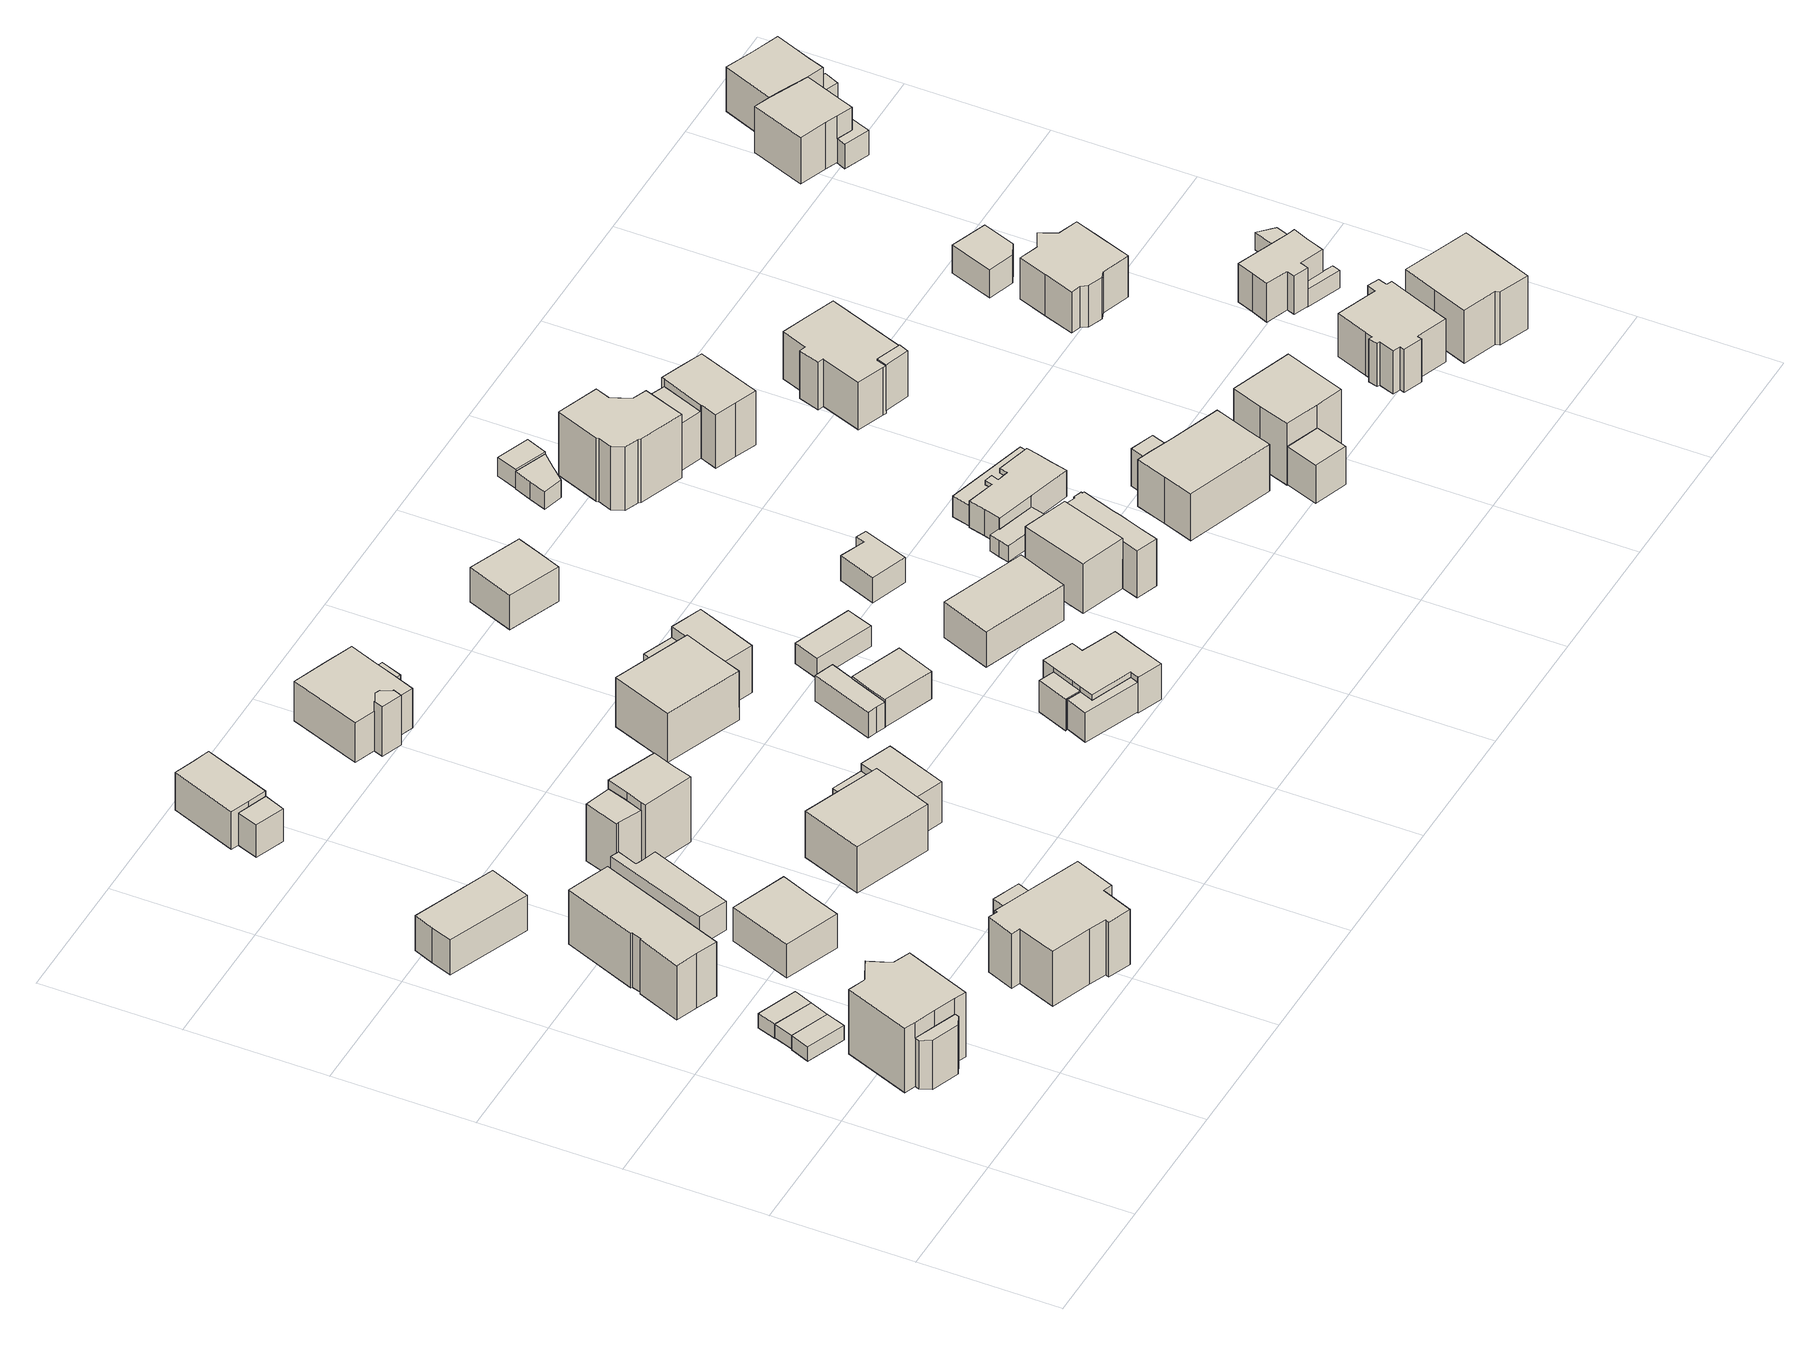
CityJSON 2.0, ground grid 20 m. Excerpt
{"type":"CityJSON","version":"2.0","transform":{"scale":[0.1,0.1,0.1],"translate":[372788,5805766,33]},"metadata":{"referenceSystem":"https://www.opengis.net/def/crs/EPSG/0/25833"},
"CityObjects":{
"building1":{"type":"Building","attributes":{"Gemeindeschluessel":"11000006","BezugspunktDach":"2200","function":"31001_2463","measuredHeight":2.33,"storeysAboveGround":1},"address":[{"country":"Germany","locality":"Berlin","thoroughfareNumber":"20 (2)","thoroughfareName":"Malergarten"}],"geometry":[{"type":"Solid","lod":"1","boundaries":[[[[0,1,2,3]],[[4,5,6,7]],[[4,7,3,2]],[[5,4,2,1]],[[6,5,1,0]],[[7,6,0,3]]]]}]},
"building2":{"type":"Building","attributes":{"Gemeindeschluessel":"11000006","function":"31001_1010"},"address":[{"country":"Germany","locality":"Berlin","thoroughfareNumber":"20","thoroughfareName":"Malergarten"}],"children":["building2-1","building2-2"]},
"building2-1":{"type":"BuildingPart","attributes":{"BezugspunktDach":"2200","measuredHeight":12.84,"storeysAboveGround":3},"parents":["building2"],"geometry":[{"type":"MultiSurface","lod":"1","boundaries":[[[8,9,10,11,12,13,14,15,16,17]],[[18,19,20,21,22,23,24,25,26,27]],[[18,27,17,16]],[[19,18,16,15]],[[20,19,15,14]],[[21,20,14,13]],[[22,21,13,12]],[[23,22,12,11]],[[24,23,11,10]],[[28,29,10,9]],[[30,28,25,9,8]],[[27,26,8,17]],[[25,24,29,28]],[[31,26,25,28,30]]]}]},
"building2-2":{"type":"BuildingPart","attributes":{"BezugspunktDach":"2200","measuredHeight":7.8,"storeysAboveGround":3},"parents":["building2"],"geometry":[{"type":"MultiSurface","lod":"1","boundaries":[[[32,33,34,29,30,35]],[[26,24,36,37,38,39]],[[26,39,35,30]],[[36,24,29,34]],[[37,36,34,33]],[[38,37,33,32]],[[39,38,32,35]],[[25,28,29,24]],[[30,28,25,26]]]}]},
"building3":{"type":"Building","attributes":{"Gemeindeschluessel":"11000006","BezugspunktDach":"2200","function":"31001_2463","measuredHeight":2.29,"storeysAboveGround":1},"address":[{"country":"Germany","locality":"Berlin","thoroughfareNumber":"20 (1)","thoroughfareName":"Malergarten"}],"geometry":[{"type":"Solid","lod":"1","boundaries":[[[[1,40,41,2]],[[42,43,44,45]],[[42,45,2,41]],[[43,42,41,40]],[[44,43,40,1]],[[45,44,1,2]]]]}]},
"building4":{"type":"Building","attributes":{"Gemeindeschluessel":"11000006","BezugspunktDach":"2200","function":"51009_1610","measuredHeight":2.33,"storeysAboveGround":0},"address":[{"country":"Germany","locality":"Berlin"}],"geometry":[{"type":"Solid","lod":"1","boundaries":[[[[40,46,47,41]],[[48,49,50,51]],[[48,51,41,47]],[[49,48,47,46]],[[50,49,46,40]],[[51,50,40,41]]]]}]},
"building5":{"type":"Building","attributes":{"Gemeindeschluessel":"11000006","BezugspunktDach":"2200","function":"31001_1010","measuredHeight":9.68,"storeysAboveGround":1},"address":[{"country":"Germany","locality":"Berlin","thoroughfareNumber":"16","thoroughfareName":"Malergarten"}],"geometry":[{"type":"Solid","lod":"1","boundaries":[[[[52,53,54,55,56,57,58,59,60,61]],[[62,63,64,65,66,67,68,69,70,71]],[[62,71,61,60]],[[63,62,60,59]],[[64,63,59,58]],[[65,64,58,57]],[[66,65,57,56]],[[67,66,56,55]],[[68,67,55,54]],[[69,68,54,53]],[[70,69,53,52]],[[71,70,52,61]]]]}]},
"building6":{"type":"Building","attributes":{"Gemeindeschluessel":"11000006","BezugspunktDach":"2200","function":"31001_1010","measuredHeight":6.54,"storeysAboveGround":1},"address":[{"country":"Germany","locality":"Berlin","thoroughfareNumber":"8 (3)","thoroughfareName":"Malergarten"}],"geometry":[{"type":"Solid","lod":"1","boundaries":[[[[72,73,74,75,76,77]],[[78,79,80,81,82,83]],[[78,83,77,76]],[[79,78,76,75]],[[80,79,75,74]],[[81,80,74,73]],[[82,81,73,72]],[[83,82,72,77]]]]}]},
"building7":{"type":"Building","attributes":{"Gemeindeschluessel":"11000006","BezugspunktDach":"2200","function":"31001_1010","measuredHeight":7.17,"storeysAboveGround":2},"address":[{"country":"Germany","locality":"Berlin","thoroughfareNumber":"18","thoroughfareName":"Malergarten"}],"geometry":[{"type":"Solid","lod":"1","boundaries":[[[[84,85,86,87,88]],[[89,90,91,92,93]],[[89,93,88,87]],[[90,89,87,86]],[[91,90,86,85]],[[92,91,85,84]],[[93,92,84,88]]]]}]},
"building8":{"type":"Building","attributes":{"Gemeindeschluessel":"11000006","function":"31001_1010"},"address":[{"country":"Germany","locality":"Berlin","thoroughfareNumber":"44","thoroughfareName":"Steinstraße"}],"children":["building8-1","building8-2"]},
"building8-1":{"type":"BuildingPart","attributes":{"BezugspunktDach":"2200","measuredHeight":11.47,"storeysAboveGround":2},"parents":["building8"],"geometry":[{"type":"MultiSurface","lod":"1","boundaries":[[[94,95,96,97,98,99,100,101,102,103,104,105,106,107,108]],[[109,110,111,112,113,114,115,116,117,118,119,120,121,122,123]],[[109,123,108,107]],[[110,109,107,106]],[[111,110,106,105]],[[112,111,105,104]],[[113,112,104,103]],[[114,113,103,102]],[[115,124,125,126,102,101]],[[116,115,101,100]],[[117,116,100,99]],[[118,117,99,98]],[[119,118,98,97]],[[120,119,97,96]],[[121,120,96,95]],[[122,121,95,94]],[[123,122,94,108]],[[114,126,125,124]]]}]},
"building8-2":{"type":"BuildingPart","attributes":{"BezugspunktDach":"2200","measuredHeight":7.03,"storeysAboveGround":2},"parents":["building8"],"geometry":[{"type":"MultiSurface","lod":"1","boundaries":[[[125,127,128,126]],[[129,130,124,114]],[[129,114,126,128]],[[130,129,128,127]],[[124,130,127,125]],[[114,124,125,126,131]]]}]},
"building9":{"type":"Building","attributes":{"Gemeindeschluessel":"11000006","BezugspunktDach":"2200","function":"31001_1000","measuredHeight":6.37,"storeysAboveGround":1},"address":[{"country":"Germany","locality":"Berlin","thoroughfareNumber":"18 (2)","thoroughfareName":"Malergarten"}],"geometry":[{"type":"Solid","lod":"1","boundaries":[[[[132,133,134,135,136,137,138,139]],[[140,141,142,143,144,145,146,147]],[[140,147,139,138]],[[141,140,138,137]],[[142,141,137,136]],[[143,142,136,135]],[[144,143,135,134]],[[145,144,134,133]],[[146,145,133,132]],[[147,146,132,139]]]]}]},
"building10":{"type":"Building","attributes":{"Gemeindeschluessel":"11000006","function":"31001_1000"},"address":[{"country":"Germany","locality":"Berlin","thoroughfareNumber":"6A (2)","thoroughfareName":"Bernhard-Beyer-Straße"}],"children":["building10-1","building10-2"]},
"building10-1":{"type":"BuildingPart","attributes":{"BezugspunktDach":"2200","measuredHeight":6.71,"storeysAboveGround":1},"parents":["building10"],"geometry":[{"type":"MultiSurface","lod":"1","boundaries":[[[148,149,150,151,152,153]],[[154,155,156,157,158,159]],[[154,159,153,152]],[[155,154,152,151]],[[156,155,151,150]],[[157,156,150,149]],[[160,161,149,148]],[[159,162,163,160,158,148,153]],[[158,157,161,160]],[[158,160,163,162]]]}]},
"building10-2":{"type":"BuildingPart","attributes":{"BezugspunktDach":"2200","measuredHeight":5.2,"storeysAboveGround":1},"parents":["building10"],"geometry":[{"type":"MultiSurface","lod":"1","boundaries":[[[164,161,163,165]],[[162,157,166,167]],[[162,167,165,163]],[[166,157,161,164]],[[167,166,164,165]],[[168,157,158,160,161]],[[162,163,160,169,158,170]]]}]},
"building11":{"type":"Building","attributes":{"Gemeindeschluessel":"11000006","function":"31001_1000"},"address":[{"country":"Germany","locality":"Berlin","thoroughfareNumber":"18 (1)","thoroughfareName":"Malergarten"}],"children":["building11-1","building11-2"]},
"building11-1":{"type":"BuildingPart","attributes":{"BezugspunktDach":"2200","measuredHeight":11.77,"storeysAboveGround":1},"parents":["building11"],"geometry":[{"type":"MultiSurface","lod":"1","boundaries":[[[171,172,173,174,175,176,177]],[[178,179,180,181,182,183,184]],[[178,184,177,176]],[[185,186,178,176,175]],[[180,179,175,174],[187,188,185,179]],[[181,180,174,173]],[[182,181,173,172]],[[183,182,172,171]],[[184,183,171,177]],[[179,178,186,185]],[[185,188,187,179]]]}]},
"building11-2":{"type":"BuildingPart","attributes":{"BezugspunktDach":"2200","measuredHeight":9.2,"storeysAboveGround":1},"parents":["building11"],"geometry":[{"type":"MultiSurface","lod":"1","boundaries":[[[189,186,188,190,191]],[[192,187,178,193,194]],[[192,194,191,190]],[[187,192,190,188]],[[193,178,186,189]],[[194,193,189,191]],[[186,178,179,185]],[[195,187,188,185,196,179]]]}]},
"building12":{"type":"Building","attributes":{"Gemeindeschluessel":"11000006","function":"31001_1010"},"address":[{"country":"Germany","locality":"Berlin","thoroughfareNumber":"7, 7A","thoroughfareName":"Malergarten"}],"children":["building12-1","building12-2","building12-3"]},
"building12-1":{"type":"BuildingPart","attributes":{"BezugspunktDach":"2200","measuredHeight":9.47,"storeysAboveGround":2},"parents":["building12"],"geometry":[{"type":"MultiSurface","lod":"1","boundaries":[[[197,198,199,200]],[[201,202,203,204]],[[201,204,200,199]],[[205,206,207,202,201,199,198]],[[203,208,209,210,211,198,197]],[[204,203,197,200]],[[202,207,206,205]],[[212,213,210,209,208]],[[213,214,202,211,210]]]}]},
"building12-2":{"type":"BuildingPart","attributes":{"BezugspunktDach":"2200","measuredHeight":8.75,"storeysAboveGround":2},"parents":["building12"],"geometry":[{"type":"MultiSurface","lod":"1","boundaries":[[[215,216,217,210,209]],[[213,218,219,220,208]],[[218,221,205,202,211,217]],[[219,218,217,216]],[[220,219,216,215]],[[208,220,215,209]],[[213,208,209,210]],[[210,211,202,213]],[[202,205,221,218]]]}]},
"building12-3":{"type":"BuildingPart","attributes":{"BezugspunktDach":"2200","measuredHeight":5.29,"storeysAboveGround":2},"parents":["building12"],"geometry":[{"type":"Solid","lod":"1","boundaries":[[[[205,221,222,206]],[[223,218,202,207]],[[223,207,206,222]],[[218,223,222,221]],[[202,218,221,205]],[[207,202,205,206]]]]}]},
"building13":{"type":"Building","attributes":{"Gemeindeschluessel":"11000006","function":"31001_1010"},"address":[{"country":"Germany","locality":"Berlin","thoroughfareNumber":"4","thoroughfareName":"Malergarten"}],"children":["building13-1","building13-2","building13-3"]},
"building13-1":{"type":"BuildingPart","attributes":{"BezugspunktDach":"2200","measuredHeight":8.94,"storeysAboveGround":2},"parents":["building13"],"geometry":[{"type":"MultiSurface","lod":"1","boundaries":[[[224,225,226,227,228,229,230,231,232,233,234,235,236,237]],[[238,239,240,241,242,243,244,245,246,247,248,249,250,251]],[[238,251,237,236]],[[239,238,236,235]],[[240,239,235,234]],[[252,241,240,234,233]],[[253,254,252,233,232]],[[241,252,241,242]],[[243,242,232,231]],[[244,243,231,230]],[[246,228,246,247]],[[247,227,247,248]],[[248,255,248,249]],[[249,225,249,250]],[[251,250,224,237]],[[242,241,252,254,253],[241,242,254,252]],[[245,244,230,229]],[[246,245,229,228]],[[247,246,228,227]],[[248,247,227,226]],[[249,248,255,226,225]],[[250,249,225,224]]]}]},
"building13-2":{"type":"BuildingPart","attributes":{"BezugspunktDach":"2200","measuredHeight":7.88,"storeysAboveGround":2},"parents":["building13"],"geometry":[{"type":"MultiSurface","lod":"1","boundaries":[[[256,257,258,259,260,261,262,263]],[[250,249,248,246,245,244,264,265]],[[250,265,263,262]],[[225,224,250,262,261]],[[248,226,225,261,260]],[[228,227,226,266,260,259]],[[229,228,246,259,258]],[[244,230,229,267,258,257]],[[264,244,257,256]],[[265,264,256,263]],[[249,250,224,225]],[[249,225,226,248]],[[246,247,227,228]],[[247,248,266,226,227]],[[245,246,228,229]],[[245,267,229,230,244]]]}]},
"building13-3":{"type":"BuildingPart","attributes":{"BezugspunktDach":"2200","measuredHeight":5.26,"storeysAboveGround":2},"parents":["building13"],"geometry":[{"type":"MultiSurface","lod":"1","boundaries":[[[268,269,252,254]],[[241,270,271,242]],[[270,241,252,269]],[[271,270,269,268]],[[242,271,268,254]],[[241,242,272,254,252]]]}]},
"building14":{"type":"Building","attributes":{"Gemeindeschluessel":"11000006","function":"31001_1010"},"address":[{"country":"Germany","locality":"Berlin","thoroughfareNumber":"5, 5A","thoroughfareName":"Malergarten"}],"children":["building14-1","building14-2","building14-3"]},
"building14-1":{"type":"BuildingPart","attributes":{"BezugspunktDach":"2200","measuredHeight":10.16,"storeysAboveGround":2},"parents":["building14"],"geometry":[{"type":"MultiSurface","lod":"1","boundaries":[[[273,274,275,276,277]],[[278,279,280,281,282]],[[278,282,277,276]],[[279,283,284,285,278,276,275]],[[286,287,275,274]],[[281,288,289,286,280,274,273]],[[282,281,273,277]],[[285,284,283,279]],[[280,279,287,286]],[[280,286,289,288]]]}]},
"building14-2":{"type":"BuildingPart","attributes":{"BezugspunktDach":"2200","measuredHeight":5.8,"storeysAboveGround":2},"parents":["building14"],"geometry":[{"type":"Solid","lod":"1","boundaries":[[[[283,290,291,284]],[[292,293,279,285]],[[292,285,284,291]],[[293,292,291,290]],[[293,290,283,279]],[[285,279,283,284]]]]}]},
"building14-3":{"type":"BuildingPart","attributes":{"BezugspunktDach":"2200","measuredHeight":10.14,"storeysAboveGround":2},"parents":["building14"],"geometry":[{"type":"MultiSurface","lod":"1","boundaries":[[[294,295,296,297,289]],[[293,298,299,300,288]],[[293,290,283,287,297]],[[298,293,297,296]],[[299,298,296,295]],[[300,299,295,294]],[[288,300,294,289]],[[280,286,287,279]],[[301,279,283,290,293]],[[288,289,286,280]]]}]},
"building15":{"type":"Building","attributes":{"Gemeindeschluessel":"11000006","function":"31001_1010"},"address":[{"country":"Germany","locality":"Berlin","thoroughfareNumber":"12A","thoroughfareName":"Johannes-Niemeyer-Weg"}],"children":["building15-1","building15-2"]},
"building15-1":{"type":"BuildingPart","attributes":{"BezugspunktDach":"2200","measuredHeight":5.85,"storeysAboveGround":1},"parents":["building15"],"geometry":[{"type":"MultiSurface","lod":"1","boundaries":[[[302,303,304,305,306,307,308]],[[309,310,311,312,313,314,315]],[[316,317,308,307]],[[318,316,307,306]],[[311,310,306,305]],[[312,311,305,304]],[[313,312,304,303]],[[314,313,303,302]],[[315,314,302,308]],[[309,315,317,316]],[[310,309,316,318]]]}]},
"building15-2":{"type":"BuildingPart","attributes":{"BezugspunktDach":"2200","measuredHeight":4.87,"storeysAboveGround":1},"parents":["building15"],"geometry":[{"type":"MultiSurface","lod":"1","boundaries":[[[319,317,320,317,318,321,322,323,324]],[[325,326,327,310,315,314,315,328,329]],[[325,329,324,323]],[[326,325,323,322]],[[327,326,322,321]],[[310,327,321,318]],[[314,315,317,320]],[[328,315,317,319]],[[329,328,319,324]],[[309,316,317,315]],[[316,309,310,318]]]}]},
"building16":{"type":"Building","attributes":{"Gemeindeschluessel":"11000006","BezugspunktDach":"2200","function":"51009_1610","measuredHeight":4.65,"storeysAboveGround":0},"address":[{"country":"Germany","locality":"Berlin"}],"geometry":[{"type":"Solid","lod":"1","boundaries":[[[[330,331,332,333,334,335]],[[336,337,338,339,340,341]],[[336,341,335,334]],[[337,336,334,333]],[[338,337,333,332]],[[339,338,332,331]],[[340,339,331,330]],[[341,340,330,335]]]]}]},
"building17":{"type":"Building","attributes":{"Gemeindeschluessel":"11000006","function":"31001_1010"},"address":[{"country":"Germany","locality":"Berlin","thoroughfareNumber":"44A","thoroughfareName":"Steinstraße"}],"children":["building17-1","building17-2"]},
"building17-1":{"type":"BuildingPart","attributes":{"BezugspunktDach":"2200","measuredHeight":7.89,"storeysAboveGround":1},"parents":["building17"],"geometry":[{"type":"MultiSurface","lod":"1","boundaries":[[[342,343,344,345,346,347,348,349,350,351,352,353,354]],[[355,356,357,358,359,360,361,362,363,364,365,366,367]],[[355,367,354,353]],[[368,369,353,352]],[[370,368,356,352,351]],[[358,357,351,350]],[[359,358,350,349]],[[360,359,349,348]],[[361,360,348,347]],[[362,361,347,346]],[[363,362,346,345]],[[364,363,345,344]],[[365,364,344,343]],[[366,365,343,342]],[[367,366,342,354]],[[356,355,369,368]],[[357,371,356,368,370]]]}]},
"building17-2":{"type":"BuildingPart","attributes":{"BezugspunktDach":"2200","measuredHeight":4.98,"storeysAboveGround":1},"parents":["building17"],"geometry":[{"type":"MultiSurface","lod":"1","boundaries":[[[372,369,370,373,374]],[[375,357,355,376,377]],[[375,377,374,373]],[[357,375,373,370]],[[376,355,369,372]],[[377,376,372,374]],[[355,356,368,369]],[[370,368,356,357]]]}]},
"building18":{"type":"Building","attributes":{"Gemeindeschluessel":"11000006","BezugspunktDach":"2200","function":"31001_1000","measuredHeight":4.45,"storeysAboveGround":1},"address":[{"country":"Germany","locality":"Berlin","thoroughfareNumber":"12A (1)","thoroughfareName":"Johannes-Niemeyer-Weg"}],"geometry":[{"type":"Solid","lod":"1","boundaries":[[[[378,379,380,381]],[[382,383,384,385]],[[382,385,381,380]],[[383,382,380,379]],[[384,383,379,378]],[[385,384,378,381]]]]}]},
"building19":{"type":"Building","attributes":{"Gemeindeschluessel":"11000006","BezugspunktDach":"2200","function":"31001_1010","measuredHeight":7.08,"storeysAboveGround":1},"address":[{"country":"Germany","locality":"Berlin","thoroughfareNumber":"1","thoroughfareName":"Malergarten"}],"geometry":[{"type":"Solid","lod":"1","boundaries":[[[[386,387,388,389,390]],[[391,392,393,394,395]],[[391,395,390,389]],[[392,391,389,388]],[[393,392,388,387]],[[394,393,387,386]],[[395,394,386,390]]]]}]},
"building20":{"type":"Building","attributes":{"Gemeindeschluessel":"11000006","BezugspunktDach":"2200","function":"31001_1010","measuredHeight":6.92,"storeysAboveGround":1},"address":[{"country":"Germany","locality":"Berlin","thoroughfareNumber":"16","thoroughfareName":"Johannes-Niemeyer-Weg"}],"geometry":[{"type":"Solid","lod":"1","boundaries":[[[[396,397,398,399,400]],[[401,402,403,404,405]],[[401,405,400,399]],[[402,401,399,398]],[[403,402,398,397]],[[404,403,397,396]],[[405,404,396,400]]]]}]},
"building21":{"type":"Building","attributes":{"Gemeindeschluessel":"11000006","BezugspunktDach":"2200","function":"31001_1000","measuredHeight":4,"storeysAboveGround":1},"address":[{"country":"Germany","locality":"Berlin","thoroughfareNumber":"16 (1)","thoroughfareName":"Johannes-Niemeyer-Weg"}],"geometry":[{"type":"Solid","lod":"1","boundaries":[[[[406,407,408,409,410,411]],[[412,413,414,415,416,417]],[[412,417,411,410]],[[413,412,410,409]],[[414,413,409,408]],[[415,414,408,407]],[[416,415,407,406]],[[417,416,406,411]]]]}]},
"building22":{"type":"Building","attributes":{"Gemeindeschluessel":"11000006","function":"31001_1010"},"address":[{"country":"Germany","locality":"Berlin","thoroughfareNumber":"18","thoroughfareName":"Johannes-Niemeyer-Weg"}],"children":["building22-1","building22-2"]},
"building22-1":{"type":"BuildingPart","attributes":{"BezugspunktDach":"2200","measuredHeight":8.82,"storeysAboveGround":2},"parents":["building22"],"geometry":[{"type":"MultiSurface","lod":"1","boundaries":[[[418,419,420,421]],[[422,423,424,425]],[[422,425,421,420]],[[423,422,420,419]],[[424,426,427,428,423,429,423,419,418]],[[425,424,418,421]],[[429,427,426,424,430]],[[429,423,428,427]]]}]},
"building22-2":{"type":"BuildingPart","attributes":{"BezugspunktDach":"2200","measuredHeight":8.71,"storeysAboveGround":2},"parents":["building22"],"geometry":[{"type":"Solid","lod":"1","boundaries":[[[[431,432,433,434,435,436,437,438,439,440,428,427,426,441]],[[424,429,423,442,443,444,445,446,447,448,449,450,451,452]],[[424,452,441,426]],[[442,423,428,440]],[[443,442,440,439]],[[444,443,439,438]],[[445,444,438,437]],[[446,445,437,436]],[[447,446,436,435]],[[448,447,435,434]],[[449,448,434,433]],[[450,449,433,432]],[[451,450,432,431]],[[452,451,431,441]],[[429,424,426,427]],[[423,429,427,428]]]]}]},
"building23":{"type":"Building","attributes":{"Gemeindeschluessel":"11000006","BezugspunktDach":"2200","function":"51009_1610","measuredHeight":3,"storeysAboveGround":0},"address":[{"country":"Germany","locality":"Berlin"}],"geometry":[{"type":"Solid","lod":"1","boundaries":[[[[453,454,455,456]],[[457,458,459,460]],[[457,460,456,455]],[[458,457,455,454]],[[459,458,454,453]],[[460,459,453,456]]]]}]},
"building24":{"type":"Building","attributes":{"Gemeindeschluessel":"11000006","BezugspunktDach":"2200","function":"51009_1610","measuredHeight":3.28,"storeysAboveGround":0},"address":[{"country":"Germany","locality":"Berlin"}],"geometry":[{"type":"Solid","lod":"1","boundaries":[[[[461,462,463,464,465,466]],[[467,468,469,470,471,472]],[[467,472,466,465]],[[468,467,465,464]],[[469,468,464,463]],[[470,469,463,462]],[[471,470,462,461]],[[472,471,461,466]]]]}]},
"building25":{"type":"Building","attributes":{"Gemeindeschluessel":"11000006","BezugspunktDach":"2200","function":"51009_1610","measuredHeight":2.93,"storeysAboveGround":0},"address":[{"country":"Germany","locality":"Berlin"}],"geometry":[{"type":"Solid","lod":"1","boundaries":[[[[473,474,475,476]],[[477,478,479,480]],[[477,480,476,475]],[[478,477,475,474]],[[479,478,474,473]],[[480,479,473,476]]]]}]},
"building26":{"type":"Building","attributes":{"Gemeindeschluessel":"11000006","BezugspunktDach":"2200","function":"31001_1010","measuredHeight":10.13,"storeysAboveGround":2},"address":[{"country":"Germany","locality":"Berlin","thoroughfareNumber":"12","thoroughfareName":"Johannes-Niemeyer-Weg"}],"geometry":[{"type":"Solid","lod":"1","boundaries":[[[[481,482,483,484,485,486,487,488,489,490,491,492]],[[493,494,495,496,497,498,499,500,501,502,503,504]],[[493,504,492,491]],[[494,493,491,490]],[[495,494,490,489]],[[496,495,489,488]],[[497,496,488,487]],[[498,497,487,486]],[[499,498,486,485]],[[500,499,485,484]],[[501,500,484,483]],[[502,501,483,482]],[[503,502,482,481]],[[504,503,481,492]]]]}]},
"building27":{"type":"Building","attributes":{"Gemeindeschluessel":"11000006","function":"31001_1010"},"address":[{"country":"Germany","locality":"Berlin","thoroughfareNumber":"18 (1)","thoroughfareName":"Johannes-Niemeyer-Weg"}],"children":["building27-1","building27-2","building27-3"]},
"building27-1":{"type":"BuildingPart","attributes":{"BezugspunktDach":"2200","measuredHeight":5.7,"storeysAboveGround":2},"parents":["building27"],"geometry":[{"type":"MultiSurface","lod":"1","boundaries":[[[505,506,507,508,509,510,511,512,513,514,515,516,517,518,519]],[[520,521,522,523,524,525,526,527,528,529,530,531,532,533,534]],[[520,534,519,518]],[[521,520,518,517]],[[522,521,517,516]],[[535,536,516,515]],[[523,522,537,538]],[[524,523,538,539,540,535,515,514]],[[525,524,514,513],[539,541,542,540]],[[543,542,513,512]],[[526,525,542,541,544]],[[527,526,545,544,546,547,543,512,511]],[[548,547,546,549,528,527,511,510]],[[550,548,551,510,509]],[[529,528,549,552,553]],[[554,550,552,555,530,529,509,508]],[[531,530,508,507]],[[532,531,507,506]],[[533,532,506,505]],[[534,556,557,533,505,519]],[[538,537,536,535]],[[535,540,539,538]],[[542,541,539,540]],[[544,541,542,543]],[[543,547,546,544,545]],[[549,546,547,548]],[[553,552,549,551,548,550]],[[555,552,550,554]],[[533,557,556,534]]]}]},
"building27-2":{"type":"BuildingPart","attributes":{"BezugspunktDach":"2200","measuredHeight":3.31,"storeysAboveGround":2},"parents":["building27"],"geometry":[{"type":"MultiSurface","lod":"1","boundaries":[[[535,540,542,543,547,548,550,554,558,559,560,536]],[[561,562,563,555,552,549,546,544,541,539,538,537]],[[561,537,536,560]],[[562,561,560,559]],[[563,562,559,558]],[[555,563,558,554]],[[555,554,550,552]],[[549,552,550,548]],[[546,549,548,547]],[[544,546,547,543]],[[541,544,543,542]],[[541,542,540,539]],[[539,540,535,538]],[[537,538,535,536,564]]]}]},
"building27-3":{"type":"BuildingPart","attributes":{"BezugspunktDach":"2200","measuredHeight":2.92,"storeysAboveGround":2},"parents":["building27"],"geometry":[{"type":"MultiSurface","lod":"1","boundaries":[[[565,566,557,556,567,568,569,570]],[[571,572,573,574,575,576,577,578]],[[571,578,570,569]],[[572,571,569,568]],[[573,572,568,567]],[[574,573,567,556]],[[575,574,556,534,533]],[[576,575,557,566]],[[577,576,566,565]],[[578,577,565,570]],[[533,534,556,557]]]}]},
"building28":{"type":"Building","attributes":{"Gemeindeschluessel":"11000006","function":"31001_1010"},"address":[{"country":"Germany","locality":"Berlin","thoroughfareNumber":"14","thoroughfareName":"Johannes-Niemeyer-Weg"}],"children":["building28-1","building28-2"]},
"building28-1":{"type":"BuildingPart","attributes":{"BezugspunktDach":"2200","measuredHeight":9.71,"storeysAboveGround":2},"parents":["building28"],"geometry":[{"type":"Solid","lod":"1","boundaries":[[[[579,580,581,582,583,584,585,586,587,588]],[[589,590,591,592,593,594,595,596,597,598]],[[589,598,588,587]],[[590,589,587,586]],[[591,599,600,590,586,585]],[[592,591,585,584]],[[593,592,584,583]],[[594,593,583,582]],[[595,594,582,581]],[[596,595,581,580]],[[597,596,580,579]],[[598,597,579,588]],[[590,600,599,591]]]]}]},
"building28-2":{"type":"BuildingPart","attributes":{"BezugspunktDach":"2200","measuredHeight":7.48,"storeysAboveGround":2},"parents":["building28"],"geometry":[{"type":"Solid","lod":"1","boundaries":[[[[600,599,601,602,603]],[[604,605,591,590,606]],[[604,606,603,602]],[[605,604,602,601]],[[591,605,601,599]],[[606,590,600,603]],[[590,591,599,600]]]]}]},
"building29":{"type":"Building","attributes":{"Gemeindeschluessel":"11000006","function":"31001_1010"},"address":[{"country":"Germany","locality":"Berlin","thoroughfareNumber":"20","thoroughfareName":"Johannes-Niemeyer-Weg"}],"children":["building29-1","building29-2"]},
"building29-1":{"type":"BuildingPart","attributes":{"BezugspunktDach":"2200","measuredHeight":8.89,"storeysAboveGround":2},"parents":["building29"],"geometry":[{"type":"MultiSurface","lod":"1","boundaries":[[[607,608,609,610,611,612,613,614]],[[615,616,617,618,619,620,621,622]],[[615,622,614,613]],[[616,615,613,612]],[[617,616,612,611]],[[618,623,624,611,610]],[[619,618,610,609]],[[620,619,609,608]],[[621,620,608,607]],[[622,621,607,614]],[[617,624,623,618]]]}]},
"building29-2":{"type":"BuildingPart","attributes":{"BezugspunktDach":"2200","measuredHeight":6.01,"storeysAboveGround":2},"parents":["building29"],"geometry":[{"type":"Solid","lod":"1","boundaries":[[[[623,625,626,624]],[[627,628,618,617]],[[627,617,624,626]],[[628,627,626,625]],[[618,628,625,623]],[[618,623,624,617]]]]}]},
"building30":{"type":"Building","attributes":{"Gemeindeschluessel":"11000006","BezugspunktDach":"2200","function":"51009_1610","measuredHeight":7.34,"storeysAboveGround":0},"address":[{"country":"Germany","locality":"Berlin"}],"geometry":[{"type":"Solid","lod":"1","boundaries":[[[[629,630,631,632]],[[633,634,635,636]],[[633,636,632,631]],[[634,633,631,630]],[[635,634,630,629]],[[636,635,629,632]]]]}]},
"building31":{"type":"Building","attributes":{"Gemeindeschluessel":"11000006","function":"31001_1010"},"address":[{"country":"Germany","locality":"Berlin","thoroughfareNumber":"46A","thoroughfareName":"Steinstraße"}],"children":["building31-1","building31-2"]},
"building31-1":{"type":"BuildingPart","attributes":{"BezugspunktDach":"2200","measuredHeight":11.31,"storeysAboveGround":2},"parents":["building31"],"geometry":[{"type":"Solid","lod":"1","boundaries":[[[[637,638,639,640,641,642,643]],[[644,645,646,647,648,649,650]],[[644,650,643,642]],[[645,644,642,641]],[[646,645,641,640]],[[647,646,640,639]],[[648,647,639,638]],[[649,648,638,637]],[[650,649,637,643],[651,652,653,654]],[[653,652,651,654]]]]}]},
"building31-2":{"type":"BuildingPart","attributes":{"BezugspunktDach":"2200","measuredHeight":6.1,"storeysAboveGround":2},"parents":["building31"],"geometry":[{"type":"Solid","lod":"1","boundaries":[[[[655,654,653,656]],[[652,651,657,658]],[[652,658,656,653]],[[657,651,654,655]],[[658,657,655,656]],[[651,652,653,654]]]]}]},
"building32":{"type":"Building","attributes":{"Gemeindeschluessel":"11000006","BezugspunktDach":"2200","function":"31001_1010","measuredHeight":10.06,"storeysAboveGround":2},"address":[{"country":"Germany","locality":"Berlin","thoroughfareNumber":"18A","thoroughfareName":"Johannes-Niemeyer-Weg"}],"geometry":[{"type":"Solid","lod":"1","boundaries":[[[[659,660,661,662,663,664,665,666,667,668,669,670]],[[671,672,673,674,675,676,677,678,679,680,681,682]],[[671,682,670,669]],[[672,671,669,668]],[[673,672,668,667]],[[674,673,667,666]],[[675,674,666,665]],[[676,675,665,664]],[[677,676,664,663]],[[678,677,663,662]],[[679,678,662,661]],[[680,679,661,660]],[[681,680,660,659]],[[682,681,659,670]]]]}]},
"building33":{"type":"Building","attributes":{"Gemeindeschluessel":"11000006","BezugspunktDach":"2200","function":"31001_1010","measuredHeight":7.7,"storeysAboveGround":1},"address":[{"country":"Germany","locality":"Berlin","thoroughfareNumber":"46B","thoroughfareName":"Steinstraße"}],"geometry":[{"type":"Solid","lod":"1","boundaries":[[[[683,684,685,686,687,688,689,690,691,692,693,694,695,696,697,698,699,700]],[[701,702,703,704,705,706,707,708,709,710,711,712,713,714,715,716,717,718]],[[701,718,700,699]],[[702,701,699,698]],[[703,702,698,697]],[[704,703,697,696]],[[705,704,696,695]],[[706,705,695,694]],[[707,706,694,693]],[[708,707,693,692]],[[709,708,692,691]],[[710,709,691,690]],[[711,710,690,689]],[[712,711,689,688]],[[713,712,688,687]],[[714,713,687,686]],[[715,714,686,685]],[[716,715,685,684]],[[717,716,684,683]],[[718,717,683,700]]]]}]},
"building34":{"type":"Building","attributes":{"Gemeindeschluessel":"11000006","BezugspunktDach":"2200","function":"31001_1010","measuredHeight":9.09,"storeysAboveGround":2},"address":[{"country":"Germany","locality":"Berlin","thoroughfareNumber":"22","thoroughfareName":"Johannes-Niemeyer-Weg"}],"geometry":[{"type":"Solid","lod":"1","boundaries":[[[[719,720,721,722,723,724,725,726,727,728,729,730,731]],[[732,733,734,735,736,737,738,739,740,741,742,743,744]],[[732,744,731,730]],[[733,732,730,729]],[[734,733,729,728]],[[735,734,728,727]],[[736,735,727,726]],[[737,736,726,725]],[[738,737,725,724]],[[739,738,724,723]],[[740,739,723,722]],[[741,740,722,721]],[[742,741,721,720]],[[743,742,720,719]],[[744,743,719,731]]]]}]},
"building35":{"type":"Building","attributes":{"Gemeindeschluessel":"11000006","BezugspunktDach":"2200","function":"31001_2463","measuredHeight":4.46,"storeysAboveGround":1},"address":[{"country":"Germany","locality":"Berlin","thoroughfareNumber":"22 (1)","thoroughfareName":"Johannes-Niemeyer-Weg"}],"geometry":[{"type":"Solid","lod":"1","boundaries":[[[[745,746,747,748,749]],[[750,751,752,753,754]],[[750,754,749,748]],[[751,750,748,747]],[[752,751,747,746]],[[753,752,746,745]],[[754,753,745,749]]]]}]},
"building36":{"type":"Building","attributes":{"Gemeindeschluessel":"11000006","BezugspunktDach":"2200","function":"31001_1010","measuredHeight":7.6,"storeysAboveGround":2},"address":[{"country":"Germany","locality":"Berlin","thoroughfareNumber":"24","thoroughfareName":"Johannes-Niemeyer-Weg"}],"geometry":[{"type":"Solid","lod":"1","boundaries":[[[[755,756,757,758,759,760,761,762,763,764,765]],[[766,767,768,769,770,771,772,773,774,775,776]],[[766,776,765,764]],[[767,766,764,763]],[[768,767,763,762]],[[769,768,762,761]],[[770,769,761,760]],[[771,770,760,759]],[[772,771,759,758]],[[773,772,758,757]],[[774,773,757,756]],[[775,774,756,755]],[[776,775,755,765]]]]}]},
"building37":{"type":"Building","attributes":{"Gemeindeschluessel":"11000006","BezugspunktDach":"2200","function":"31001_1010","measuredHeight":10.58,"storeysAboveGround":2},"address":[{"country":"Germany","locality":"Berlin","thoroughfareNumber":"48","thoroughfareName":"Steinstraße"}],"geometry":[{"type":"Solid","lod":"1","boundaries":[[[[777,778,779,780,781,782,783,784]],[[785,786,787,788,789,790,791,792]],[[785,792,784,783]],[[786,785,783,782]],[[787,786,782,781]],[[788,787,781,780]],[[789,788,780,779]],[[790,789,779,778]],[[791,790,778,777]],[[792,791,777,784]]]]}]},
"building38":{"type":"Building","attributes":{"Gemeindeschluessel":"11000006","BezugspunktDach":"2200","function":"51009_1610","measuredHeight":2.76,"storeysAboveGround":0},"address":[{"country":"Germany","locality":"Berlin"}],"geometry":[{"type":"Solid","lod":"1","boundaries":[[[[793,794,795,796,797]],[[798,799,800,801,802]],[[798,802,797,796]],[[799,798,796,795]],[[800,799,795,794]],[[801,800,794,793]],[[802,801,793,797]]]]}]},
"building39":{"type":"Building","attributes":{"Gemeindeschluessel":"11000006","BezugspunktDach":"2200","function":"51009_1610","measuredHeight":3.07,"storeysAboveGround":0},"address":[{"country":"Germany","locality":"Berlin"}],"geometry":[{"type":"Solid","lod":"1","boundaries":[[[[803,804,805,806,807]],[[808,809,810,811,812]],[[808,812,807,806]],[[809,808,806,805]],[[810,809,805,804]],[[811,810,804,803]],[[812,811,803,807]]]]}]},
"building40":{"type":"Building","attributes":{"Gemeindeschluessel":"11000006","function":"31001_1010"},"address":[{"country":"Germany","locality":"Berlin","thoroughfareNumber":"19B","thoroughfareName":"Johannes-Niemeyer-Weg"}],"children":["building40-1","building40-2"]},
"building40-1":{"type":"BuildingPart","attributes":{"BezugspunktDach":"2200","measuredHeight":8.51,"storeysAboveGround":2},"parents":["building40"],"geometry":[{"type":"MultiSurface","lod":"1","boundaries":[[[813,814,815,816,817,818,819,820,821]],[[822,823,824,825,826,827,828,829,830]],[[822,830,821,820]],[[823,822,820,819]],[[824,823,819,818]],[[825,824,818,817]],[[826,825,817,816]],[[831,832,816,815]],[[833,831,815,814]],[[829,828,814,813]],[[830,829,813,821]],[[827,826,832,831]],[[828,827,831,833]]]}]},
"building40-2":{"type":"BuildingPart","attributes":{"BezugspunktDach":"2200","measuredHeight":3.92,"storeysAboveGround":2},"parents":["building40"],"geometry":[{"type":"MultiSurface","lod":"1","boundaries":[[[834,835,832,831,833,836]],[[837,838,839,840,841,842]],[[837,842,836,833]],[[838,837,833,828,827]],[[839,838,831,827,826,832]],[[840,839,832,835]],[[841,840,835,834]],[[842,841,834,836]],[[827,828,833,831]],[[832,826,827,831]]]}]},
"building41":{"type":"Building","attributes":{"Gemeindeschluessel":"11000006","function":"31001_1010"},"address":[{"country":"Germany","locality":"Berlin","thoroughfareNumber":"19C","thoroughfareName":"Johannes-Niemeyer-Weg"}],"children":["building41-1","building41-2"]},
"building41-1":{"type":"BuildingPart","attributes":{"BezugspunktDach":"2200","measuredHeight":8.22,"storeysAboveGround":2},"parents":["building41"],"geometry":[{"type":"MultiSurface","lod":"1","boundaries":[[[843,817,844,845,846,847,848,819]],[[849,850,851,852,853,854,855,856]],[[849,856,819,848]],[[850,849,848,847]],[[851,850,847,846]],[[852,851,846,845]],[[857,858,859,860,861,853,852,845,844]],[[854,853,844,817]],[[855,854,817,843]],[[856,855,843,819]],[[861,860,859,858,857]]]}]},
"building41-2":{"type":"BuildingPart","attributes":{"BezugspunktDach":"2200","measuredHeight":3.14,"storeysAboveGround":2},"parents":["building41"],"geometry":[{"type":"Solid","lod":"1","boundaries":[[[[862,863,858,857]],[[859,864,865,860]],[[864,859,858,863]],[[865,864,863,862]],[[860,865,862,857]],[[859,860,857,858]]]]}]}
},
"vertices":[
[117,254,50],[127,282,50],[72,303,50],[61,276,50],[72,303,27],[127,282,27],[117,254,27],[61,276,27],
[78,138,128],[109,126,128],[140,114,128],[156,107,128],[193,202,128],[168,212,128],[155,244,128],[123,229,128],[98,238,128],[62,144,128],[98,238,25],[123,229,25],[155,244,25],[168,212,25],[193,202,25],[156,107,25],[140,114,25],[109,126,25],[78,138,25],[62,144,25],[109,126,103],[140,114,103],[78,138,103],[78,138,77],
[83,116,103],[123,101,103],[138,108,103],[76,132,103],[138,108,25],[123,101,25],[83,116,25],[76,132,25],
[138,309,50],[82,331,50],[82,331,28],[138,309,28],[127,282,28],[72,303,28],
[149,336,50],[91,358,50],[91,358,27],[149,336,27],[138,309,27],[82,331,27],
[89,441,117],[119,429,117],[189,612,117],[160,623,117],[128,635,117],[87,530,117],[89,529,117],[84,514,117],[82,515,117],[57,453,117],[82,515,30],[84,514,30],[89,529,30],[87,530,30],[128,635,30],[160,623,30],[189,612,30],[119,429,30],[89,441,30],[57,453,30],
[125,690,90],[137,719,90],[149,749,90],[30,796,90],[18,767,90],[7,737,90],[18,767,34],[30,796,34],[149,749,34],[137,719,34],[125,690,34],[7,737,34],
[269,338,82],[286,383,82],[304,428,82],[224,458,82],[190,368,82],[224,458,28],[304,428,28],[286,383,28],[269,338,28],[190,368,28],
[349,33,111],[373,23,111],[371,18,111],[404,5,111],[422,50,111],[435,45,111],[458,103,111],[445,108,111],[355,143,111],[329,153,111],[328,149,111],[315,154,111],[299,115,111],[312,110,111],[291,55,111],[312,110,23],[299,115,23],[315,154,23],[328,149,23],[329,153,23],[355,143,23],[445,108,23],[458,103,23],[435,45,23],[422,50,23],[404,5,23],[371,18,23],[373,23,23],[349,33,23],[291,55,23],[394,128,23],[394,128,94],[355,143,94],
[406,158,94],[366,173,94],[366,173,23],[406,158,23],[355,143,40],
[236,473,77],[282,593,77],[260,600,77],[251,604,77],[262,633,77],[259,634,77],[250,638,77],[195,489,77],[250,638,31],[259,634,31],[262,633,31],[251,604,31],[260,600,31],[282,593,31],[236,473,31],[195,489,31],
[120,1068,103],[147,1058,103],[184,1154,103],[157,1163,103],[130,1173,103],[93,1078,103],[130,1173,43],[157,1163,43],[184,1154,43],[147,1058,43],[120,1068,43],[93,1078,43],[120,1068,95],[147,1058,95],[104,1074,43],[104,1074,95],
[135,1028,95],[93,1044,95],[135,1028,43],[93,1044,43],[147,1058,93],[120,1068,55],[117,1069,43],
[365,585,137],[375,615,137],[386,645,137],[315,673,137],[304,642,137],[295,618,137],[293,611,137],[295,618,33],[304,642,33],[315,673,33],[386,645,33],[375,615,33],[365,585,33],[293,611,33],[304,642,124],[295,618,124],[314,672,33],[314,672,124],
[262,633,124],[276,684,124],[259,634,124],[276,684,33],[262,633,33],[259,634,33],[304,643,33],[304,642,37],
[486,321,100],[519,407,100],[408,450,100],[375,363,100],[408,450,26],[519,407,26],[486,321,26],[375,363,26],[519,407,79],[475,425,79],[475,425,26],[496,346,26],[496,346,91],[513,390,91],[519,407,91],[497,348,26],[513,390,26],[515,395,26],
[541,329,91],[574,416,91],[529,433,91],[529,433,26],[574,416,26],[541,329,26],[529,433,79],
[484,450,79],[484,450,26],
[338,1004,106],[339,1003,106],[353,1010,106],[357,1008,106],[360,1007,106],[366,993,106],[368,992,106],[398,981,106],[412,1017,106],[423,1047,106],[437,1083,106],[392,1100,106],[346,1117,106],[308,1015,106],[346,1117,43],[392,1100,43],[437,1083,43],[423,1047,43],[412,1017,43],[398,981,43],[368,992,43],[366,993,43],[360,1007,43],[357,1008,43],[353,1010,43],[339,1003,43],[338,1004,43],[308,1015,43],[423,1047,95],[412,1017,56],[412,1017,95],[353,1010,63],
[363,979,122],[368,992,122],[366,993,122],[360,1007,122],[353,1010,122],[339,1003,122],[338,1004,122],[333,990,122],[363,979,43],[333,990,43],[353,1010,94],[366,993,86],
[426,1011,95],[438,1042,95],[438,1042,43],[426,1011,43],[412,1017,48],
[609,639,102],[625,683,102],[642,726,102],[531,769,102],[498,682,102],[531,769,23],[642,726,23],[625,683,23],[609,639,23],[498,682,23],[642,726,81],[598,743,81],[598,743,23],[625,683,98],[642,726,98],[619,665,23],[619,665,98],
[652,752,81],[608,769,81],[608,769,23],[652,752,23],
[663,648,98],[680,691,98],[697,735,98],[652,752,98],[697,735,23],[680,691,23],[663,648,23],[643,728,23],
[671,470,72],[744,443,72],[755,470,72],[766,498,72],[692,526,72],[681,498,72],[670,470,72],[681,498,28],[692,526,28],[766,498,28],[755,470,28],[744,443,28],[671,470,28],[670,470,28],[681,498,69],[670,470,69],[692,526,69],
[657,475,69],[671,470,69],[705,559,69],[691,564,69],[677,569,69],[643,480,69],[677,569,28],[691,564,28],[705,559,28],[657,475,28],[643,480,28],
[834,206,74],[839,218,74],[779,241,74],[787,261,74],[767,269,74],[754,238,74],[767,269,27],[787,261,27],[779,241,27],[839,218,27],[834,206,27],[754,238,27],
[839,218,83],[834,206,83],[834,205,83],[869,191,83],[886,236,83],[899,269,83],[849,289,83],[856,306,83],[812,324,83],[805,306,83],[792,274,83],[787,261,83],[779,241,83],[787,261,26],[792,274,26],[805,306,26],[812,324,26],[856,306,26],[849,289,26],[899,269,26],[886,236,26],[869,191,26],[834,205,26],[834,206,26],[839,218,26],[779,241,26],[792,274,76],[787,261,76],[805,306,76],[803,302,26],
[767,269,76],[782,315,76],[764,270,76],[782,315,26],[767,269,26],[764,270,26],
[798,552,63],[812,590,63],[728,621,63],[714,584,63],[728,621,30],[812,590,30],[798,552,30],[714,584,30],
[700,930,91],[713,963,91],[726,997,91],[651,1027,91],[625,960,91],[651,1027,36],[726,997,36],[713,963,36],[700,930,36],[625,960,36],
[950,364,84],[964,400,84],[978,436,84],[856,481,84],[828,410,84],[856,481,27],[978,436,27],[964,400,27],[950,364,27],[828,410,27],
[927,569,69],[950,634,69],[935,640,69],[931,627,69],[895,641,69],[874,587,69],[895,641,29],[931,627,29],[935,640,29],[950,634,29],[927,569,29],[874,587,29],
[1036,326,107],[1068,421,107],[1004,443,107],[972,348,107],[1004,443,27],[1068,421,27],[1036,326,27],[972,348,27],[1036,326,102],[1048,362,102],[1068,421,102],[1048,362,27],[1043,347,27],
[1059,291,102],[1067,315,102],[1076,340,102],[1080,351,102],[1083,362,102],[1100,410,102],[1097,411,102],[1098,413,102],[1086,417,102],[1085,415,102],[1028,302,102],[1085,415,27],[1086,417,27],[1098,413,27],[1097,411,27],[1100,410,27],[1083,362,27],[1080,351,27],[1076,340,27],[1067,315,27],[1059,291,27],[1028,302,27],
[1088,335,61],[1096,358,61],[1083,362,61],[1076,340,61],[1083,362,31],[1096,358,31],[1088,335,31],[1076,340,31],
[881,1016,61],[899,1036,61],[917,1055,61],[871,1073,61],[861,1048,61],[852,1024,61],[861,1048,33],[871,1073,33],[917,1055,33],[899,1036,33],[881,1016,33],[852,1024,33],
[917,1055,64],[929,1085,64],[882,1103,64],[871,1073,64],[882,1103,34],[929,1085,34],[917,1055,34],[871,1073,34],
[902,939,127],[922,931,127],[924,928,127],[988,904,127],[1009,963,127],[989,971,127],[977,998,127],[985,1019,127],[926,1041,127],[902,978,127],[903,975,127],[895,955,127],[903,975,25],[902,978,25],[926,1041,25],[985,1019,25],[977,998,25],[989,971,25],[1009,963,25],[988,904,25],[924,928,25],[922,931,25],[902,939,25],[895,955,25],
[1094,479,74],[1157,462,74],[1163,487,74],[1169,508,74],[1173,524,74],[1124,537,74],[1121,525,74],[1104,529,74],[1108,540,74],[1096,543,74],[1093,532,74],[1052,543,74],[1046,519,74],[1039,496,74],[1039,495,74],[1039,496,32],[1046,519,32],[1052,543,32],[1093,532,32],[1096,543,32],[1108,540,32],[1104,529,32],[1121,525,32],[1124,537,32],[1173,524,32],[1169,508,32],[1163,487,32],[1157,462,32],[1094,479,32],[1039,495,32],[1093,532,67],[1052,543,67],[1052,543,34],[1093,532,34],[1096,543,34],[1096,543,67],[1108,540,34],[1108,540,67],[1104,529,67],[1104,529,34],[1104,529,36],[1121,525,34],[1121,525,67],[1124,537,67],[1124,537,34],[1173,524,67],[1124,537,57],[1173,524,34],[1173,524,45],[1169,508,67],[1169,508,34],[1039,495,57],[1094,479,57],
[1172,508,67],[1179,536,67],[1059,569,67],[1059,569,34],[1179,536,34],[1172,508,34],[1052,543,64],
[1086,450,57],[1090,465,57],[1039,496,57],[1024,501,57],[1019,486,57],[1015,472,57],[1019,486,31],[1024,501,31],[1039,496,31],[1039,495,31],[1094,479,31],[1090,465,31],[1086,450,31],[1015,472,31],
[1041,856,123],[1072,844,123],[1106,935,123],[1075,947,123],[1044,959,123],[1043,954,123],[1042,954,123],[1019,893,123],[1019,892,123],[1010,868,123],[1019,892,37],[1019,893,37],[1042,954,37],[1043,954,37],[1044,959,37],[1075,947,37],[1106,935,37],[1072,844,37],[1041,856,37],[1010,868,37],[1042,954,112],[1019,893,112],
[1010,967,112],[1009,963,112],[988,904,112],[1009,963,37],[1010,967,37],[988,904,37],
[1279,245,104],[1294,288,104],[1309,331,104],[1236,357,104],[1202,370,104],[1182,377,104],[1167,333,104],[1152,290,104],[1167,333,29],[1182,377,29],[1202,370,29],[1236,357,29],[1309,331,29],[1294,288,29],[1279,245,29],[1152,290,29],[1236,357,89],[1202,370,89],
[1247,389,89],[1213,401,89],[1213,401,29],[1247,389,29],
[1235,717,111],[1241,731,111],[1205,744,111],[1200,729,111],[1205,744,38],[1241,731,38],[1235,717,38],[1200,729,38],
[1372,226,104],[1411,212,104],[1427,256,104],[1443,300,104],[1355,331,104],[1339,287,104],[1324,243,104],[1339,287,5],[1355,331,5],[1443,300,5],[1427,256,5],[1411,212,5],[1372,226,5],[1324,243,5],[1372,226,6],[1324,243,6],[1324,243,67],[1372,226,67],
[1356,179,67],[1307,196,67],[1356,179,6],[1307,196,6],
[1196,731,109],[1200,729,109],[1205,744,109],[1241,731,109],[1282,842,109],[1242,857,109],[1203,871,109],[1189,834,109],[1179,837,109],[1169,807,109],[1178,804,109],[1157,746,109],[1178,804,33],[1169,807,33],[1179,837,33],[1189,834,33],[1203,871,33],[1242,857,33],[1282,842,33],[1241,731,33],[1205,744,33],[1200,729,33],[1196,731,33],[1157,746,33],
[1523,187,97],[1521,180,97],[1548,170,97],[1550,177,97],[1595,160,97],[1612,205,97],[1630,251,97],[1622,254,97],[1626,267,97],[1610,274,97],[1605,261,97],[1546,283,97],[1529,237,97],[1525,226,97],[1520,228,97],[1516,215,97],[1520,213,97],[1512,191,97],[1520,213,28],[1516,215,28],[1520,228,28],[1525,226,28],[1529,237,28],[1546,283,28],[1605,261,28],[1610,274,28],[1626,267,28],[1622,254,28],[1630,251,28],[1612,205,28],[1595,160,28],[1550,177,28],[1548,170,28],[1521,180,28],[1523,187,28],[1512,191,28],
[1451,588,99],[1457,579,99],[1478,571,99],[1488,575,99],[1529,561,99],[1544,604,99],[1559,646,99],[1530,656,99],[1519,680,99],[1495,668,99],[1467,678,99],[1452,636,99],[1437,593,99],[1452,636,33],[1467,678,33],[1495,668,33],[1519,680,33],[1530,656,33],[1559,646,33],[1544,604,33],[1529,561,33],[1488,575,33],[1478,571,33],[1457,579,33],[1451,588,33],[1437,593,33],
[1484,696,84],[1503,705,84],[1520,752,84],[1468,771,84],[1446,709,84],[1468,771,39],[1520,752,39],[1503,705,39],[1484,696,39],[1446,709,39],
[1596,377,92],[1592,365,92],[1613,357,92],[1617,369,92],[1652,356,92],[1661,380,92],[1671,404,92],[1661,407,92],[1583,437,92],[1574,413,92],[1564,389,92],[1574,413,30],[1583,437,30],[1661,407,30],[1671,404,30],[1661,380,30],[1652,356,30],[1617,369,30],[1613,357,30],[1592,365,30],[1596,377,30],[1564,389,30],
[1671,130,95],[1673,124,95],[1715,107,95],[1736,162,95],[1755,211,95],[1660,247,95],[1641,198,95],[1622,148,95],[1641,198,10],[1660,247,10],[1755,211,10],[1736,162,10],[1715,107,10],[1673,124,10],[1671,130,10],[1622,148,10],
[1663,338,57],[1667,350,57],[1652,356,57],[1617,369,57],[1613,357,57],[1617,369,29],[1652,356,29],[1667,350,29],[1663,338,29],[1613,357,29],
[1671,404,57],[1686,398,57],[1702,443,57],[1682,463,57],[1661,407,57],[1682,463,29],[1702,443,29],[1686,398,29],[1671,404,29],[1661,407,29],
[1569,993,121],[1586,986,121],[1609,977,121],[1618,1000,121],[1637,1051,121],[1598,1069,121],[1581,1076,121],[1558,1085,121],[1529,1008,121],[1558,1085,47],[1581,1076,47],[1598,1069,47],[1637,1051,47],[1618,1000,47],[1609,977,47],[1586,986,47],[1569,993,47],[1529,1008,47],[1609,977,85],[1618,1000,85],[1586,986,85],
[1617,958,85],[1631,995,85],[1580,973,85],[1586,986,46],[1609,977,46],[1618,1000,46],[1631,995,46],[1617,958,46],[1580,973,46],
[1621,1058,121],[1661,1042,121],[1669,1065,121],[1690,1118,121],[1650,1133,121],[1610,1149,121],[1610,1149,50],[1650,1133,50],[1690,1118,50],[1669,1065,50],[1661,1042,50],[1637,1051,50],[1621,1058,50],[1581,1076,50],[1661,1042,83],[1669,1065,83],[1669,1065,52],[1661,1042,52],[1661,1042,81],
[1683,1033,83],[1693,1055,83],[1693,1055,52],[1683,1033,52]
]}
